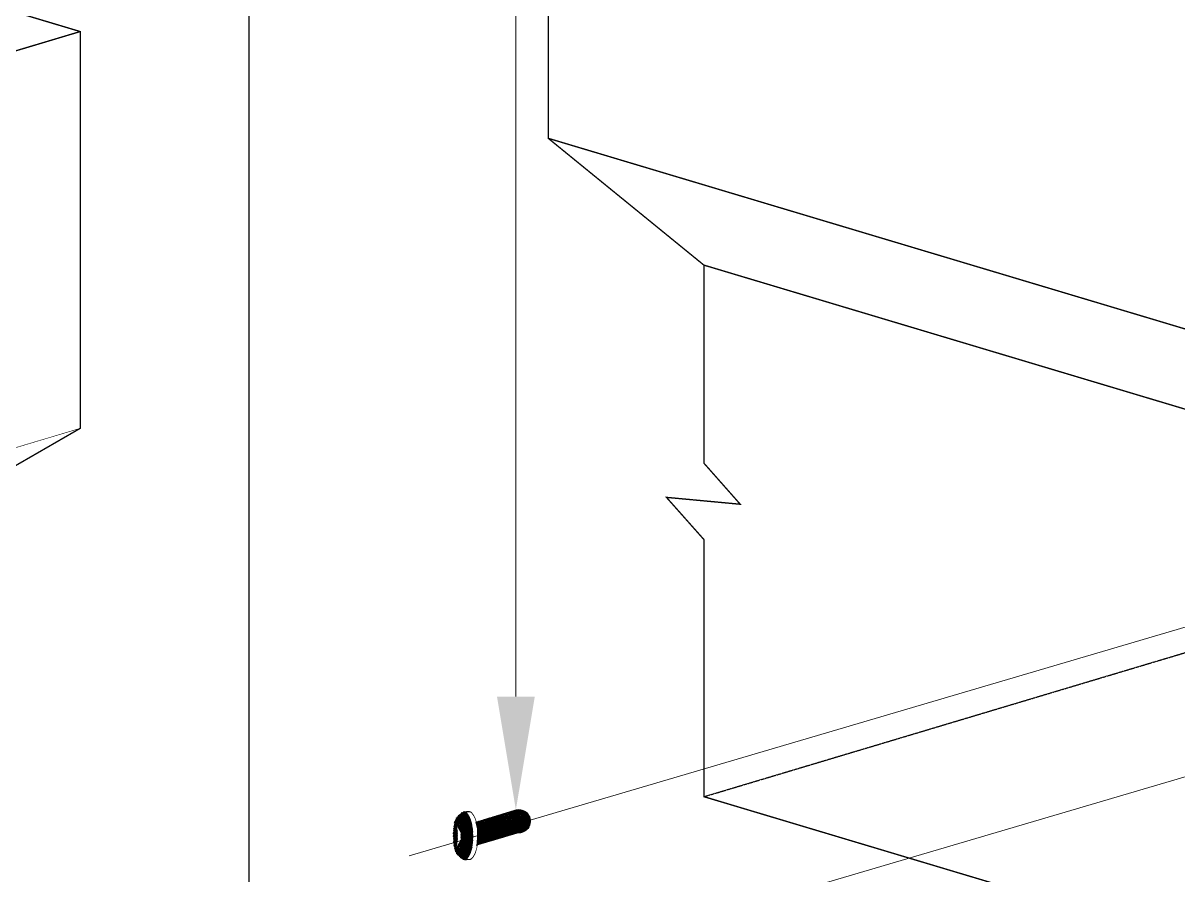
# Model space of a CAD drawing. Header units: millimetres. Extents: x 0 to 2669304, y -3314102 to 0.
# Drawn here: x 2491205 to 2496209, y -3180382 to -3176688 of the extents above; entities that cross this region are included whole.
import ezdxf

# ---------------------------------------------------------------- set-up
doc = ezdxf.new("R2010")
doc.units = ezdxf.units.MM
doc.header["$LTSCALE"] = 0.4
doc.header["$MEASUREMENT"] = 0
doc.linetypes.add('HIDDEN2', pattern=[0.1875, 0.125, -0.0625])
doc.layers.add('COL', color=4, linetype='Continuous')
doc.layers.add('TRIMS', color=144, linetype='Continuous')
doc.layers.add('Dimensions', color=5, linetype='Continuous', lineweight=0)

msp = doc.modelspace()

# ---------------------------------------------------------------- linework, layer by layer
at = {"color": 0, "linetype": 'Continuous'}
for p, q in [((2493269.3485, -3180222.4976), (2493340.1897, -3180099.7971)), ((2493281.5208, -3180218.8335), (2493351.0012, -3180098.4899)), ((2493293.6931, -3180215.1693), (2493360.5959, -3180099.2904)), ((2493305.8654, -3180211.5052), (2493369.2764, -3180101.6742)), ((2493388.708, -3180183.2264), (2493340.4991, -3180099.7262)), ((2493341.584, -3180099.4937), (2493361.6563, -3180099.4937)), ((2493394.4346, -3180175.7263), (2493349.8577, -3180098.5169)), ((2493399.0433, -3180166.2899), (2493360.3342, -3180099.2438)), ((2493167.9556, -3180154.2508), (2493169.4053, -3180151.7399)), ((2493169.3711, -3180151.7504), (2493402.0299, -3180151.7504)), ((2493218.9963, -3180237.6549), (2493169.395, -3180151.7431)), ((2493171.351, -3180165.7888), (2493181.6102, -3180148.0193)), ((2493172.0049, -3180251.7506), (2493242.6347, -3180129.4162)), ((2493174.7463, -3180177.3267), (2493193.8151, -3180144.2987)), ((2493174.7957, -3180229.4978), (2493230.4298, -3180133.1368)), ((2493175.4699, -3180210.9113), (2493218.2249, -3180136.8574)), ((2493175.4699, -3180193.4924), (2493206.02, -3180140.5781)), ((2493227.564, -3180235.0758), (2493177.9467, -3180149.1361)), ((2493184.1424, -3180248.1467), (2493254.8396, -3180125.6956)), ((2493236.1318, -3180232.4967), (2493186.4984, -3180146.5292)), ((2493244.6995, -3180229.9176), (2493195.0501, -3180143.9222)), ((2493196.3147, -3180244.4825), (2493267.0445, -3180121.9749)), ((2493197.941, -3180143.0409), (2493401.7567, -3180143.0409)), ((2493253.2673, -3180227.3385), (2493203.6018, -3180141.3153)), ((2493208.487, -3180240.8184), (2493279.2494, -3180118.2543)), ((2493261.835, -3180224.7594), (2493212.1534, -3180138.7083)), ((2493220.6593, -3180237.1542), (2493291.4544, -3180114.5337)), ((2493270.4028, -3180222.1803), (2493220.7051, -3180136.1013)), ((2493226.5109, -3180134.3315), (2493399.9368, -3180134.3315)), ((2493278.9706, -3180219.6012), (2493229.2568, -3180133.4944)), ((2493232.8316, -3180233.4901), (2493303.6593, -3180110.813)), ((2493287.5383, -3180217.0221), (2493237.8085, -3180130.8874)), ((2493245.0039, -3180229.8259), (2493315.8642, -3180107.0924)), ((2493296.1061, -3180214.443), (2493246.3601, -3180128.2805)), ((2493304.6738, -3180211.8639), (2493254.9118, -3180125.6735)), ((2493255.0808, -3180125.622), (2493396.382, -3180125.622)), ((2493257.1762, -3180226.1618), (2493328.0691, -3180103.3718)), ((2493313.2416, -3180209.2848), (2493263.4635, -3180123.0666)), ((2493321.8094, -3180206.7057), (2493272.0152, -3180120.4596)), ((2493330.3771, -3180204.1266), (2493280.5669, -3180117.8527)), ((2493283.6507, -3180116.9126), (2493390.6206, -3180116.9126)), ((2493338.9449, -3180201.5475), (2493289.1185, -3180115.2457)), ((2493347.7079, -3180199.3067), (2493297.6702, -3180112.6388)), ((2493357.6442, -3180199.0978), (2493306.2219, -3180110.0318)), ((2493312.2206, -3180108.2031), (2493381.3982, -3180108.2031)), ((2493366.5971, -3180197.1858), (2493314.7736, -3180107.4249)), ((2493318.0377, -3180207.841), (2493377.1667, -3180105.4266)), ((2493374.7323, -3180193.8575), (2493323.3252, -3180104.8179)), ((2493330.21, -3180204.1769), (2493384.3001, -3180110.4901)), ((2493382.1079, -3180189.2135), (2493331.8769, -3180102.211)), ((2493342.3824, -3180200.5127), (2493390.6372, -3180116.9328)), ((2493353.0597, -3180199.438), (2493396.0445, -3180124.9861)), ((2493363.9936, -3180197.9187), (2493400.1957, -3180135.2148)), ((2493401.877, -3180153.7791), (2493372.5858, -3180103.0452)), ((2493377.1694, -3180192.5164), (2493402.1051, -3180149.3265)), ((2493398.8315, -3180131.0852), (2493390.7165, -3180117.0296)), ((2493169.7828, -3180160.4598), (2493400.7821, -3180160.4598)), ((2493172.3458, -3180169.1693), (2493397.8904, -3180169.1693)), ((2493174.9088, -3180177.8787), (2493393.0119, -3180177.8787)), ((2493210.4285, -3180240.234), (2493175.4089, -3180179.5783)), ((2493175.4699, -3180186.5882), (2493385.2936, -3180186.5882)), ((2493175.4699, -3180195.2976), (2493371.6906, -3180195.2976)), ((2493201.8607, -3180242.8131), (2493175.4699, -3180197.1028)), ((2493173.4445, -3180247.5543), (2493186.1105, -3180247.5543)), ((2493176.1575, -3180250.5504), (2493173.8109, -3180246.486)), ((2493174.382, -3180238.8448), (2493215.0432, -3180238.8448)), ((2493184.7252, -3180247.9713), (2493174.7433, -3180230.6821)), ((2493174.7675, -3180230.1354), (2493243.976, -3180230.1354)), ((2493175.153, -3180221.4259), (2493272.9087, -3180221.4259)), ((2493193.293, -3180245.3922), (2493175.4595, -3180214.5036)), ((2493175.4699, -3180204.007), (2493330.7742, -3180204.007)), ((2493175.4699, -3180212.7165), (2493301.8415, -3180212.7165))]:
    msp.add_line(p, q, dxfattribs=at)
at = {"color": 0}
for p, q in [((2493074.7391, -3180156.2707), (2493094.5666, -3180121.9284)), ((2493074.7391, -3180158.6397), (2493094.5666, -3180124.2974)), ((2493076.5271, -3180150.8919), (2493146.5506, -3180150.8919)), ((2493147.3615, -3180271.2989), (2493077.0295, -3180149.4803)), ((2493147.3615, -3180273.6679), (2493077.0295, -3180151.8494)), ((2493078.7143, -3180144.7465), (2493144.6878, -3180144.7465)), ((2493078.7143, -3180147.1156), (2493144.6878, -3180147.1156)), ((2493149.4392, -3180262.6068), (2493079.7357, -3180141.8768)), ((2493149.4392, -3180264.9759), (2493079.7357, -3180144.2459)), ((2493080.9015, -3180138.6011), (2493142.5463, -3180138.6011)), ((2493080.9015, -3180140.9702), (2493142.5463, -3180140.9702)), ((2493082.9398, -3180135.1358), (2493082.6699, -3180134.6681)), ((2493082.9398, -3180137.5048), (2493082.6699, -3180137.0372)), ((2493084.4984, -3180132.4557), (2493140.0242, -3180132.4557)), ((2493084.4984, -3180134.8248), (2493140.0242, -3180134.8248)), ((2493090.0491, -3180135.1586), (2493086.9003, -3180129.7047)), ((2493090.0491, -3180137.5277), (2493086.9003, -3180132.0738)), ((2493090.0766, -3180126.3104), (2493136.8638, -3180126.3104)), ((2493090.0766, -3180128.6794), (2493136.8638, -3180128.6794)), ((2493153.3425, -3180232.4953), (2493091.3132, -3180125.0574)), ((2493153.3425, -3180234.8643), (2493091.3132, -3180127.4265)), ((2493092.0449, -3180138.5868), (2493107.7984, -3180111.301)), ((2493092.0449, -3180140.9559), (2493107.7984, -3180113.6701)), ((2493152.3918, -3180243.1394), (2493092.0716, -3180138.6616)), ((2493152.3918, -3180245.5085), (2493092.0716, -3180141.0307)), ((2493094.7511, -3180146.1903), (2493117.2629, -3180107.1987)), ((2493094.7511, -3180148.5594), (2493117.2629, -3180109.5678)), ((2493153.9034, -3180221.1759), (2493095.9002, -3180120.7114)), ((2493153.9034, -3180223.545), (2493095.9002, -3180123.0805)), ((2493096.5123, -3180120.165), (2493132.9602, -3180120.165)), ((2493096.5123, -3180122.5341), (2493132.9602, -3180122.5341)), ((2493097.4573, -3180153.7938), (2493123.097, -3180109.3846)), ((2493097.4573, -3180156.1629), (2493123.097, -3180111.7537)), ((2493099.2242, -3180163.0242), (2493127.7761, -3180113.571)), ((2493099.2242, -3180165.3933), (2493127.7761, -3180115.94)), ((2493153.9923, -3180209.0391), (2493100.6547, -3180116.6557)), ((2493153.9923, -3180211.4082), (2493100.6547, -3180119.0248)), ((2493100.6861, -3180172.7828), (2493131.9084, -3180118.7043)), ((2493100.6861, -3180175.1519), (2493131.9084, -3180121.0734)), ((2493101.7492, -3180183.2323), (2493135.7255, -3180124.3836)), ((2493101.7492, -3180185.6014), (2493135.7255, -3180126.7527)), ((2493102.2513, -3180194.6535), (2493139.1835, -3180130.6851)), ((2493102.2513, -3180197.0225), (2493139.1835, -3180133.0541)), ((2493102.5816, -3180218.6629), (2493144.8922, -3180145.3789)), ((2493102.5816, -3180221.0319), (2493144.8922, -3180147.748)), ((2493102.7534, -3180206.0746), (2493142.2166, -3180137.7223)), ((2493102.7534, -3180208.4437), (2493142.2166, -3180140.0914)), ((2493104.0338, -3180114.0196), (2493128.1665, -3180114.0196)), ((2493104.0338, -3180116.3887), (2493128.1665, -3180116.3887)), ((2493153.4899, -3180195.8782), (2493105.572, -3180112.882)), ((2493153.4899, -3180198.2472), (2493105.572, -3180115.2511)), ((2493152.2098, -3180181.3703), (2493110.6489, -3180109.3846)), ((2493152.2098, -3180183.7394), (2493110.6489, -3180111.7537)), ((2493113.0265, -3180107.8742), (2493119.9, -3180107.8742)), ((2493113.0265, -3180110.2433), (2493119.9, -3180110.2433)), ((2493149.8104, -3180164.9235), (2493116.4129, -3180107.0774)), ((2493149.8104, -3180167.2926), (2493116.4129, -3180109.4464)), ((2493143.9052, -3180142.4047), (2493126.3458, -3180111.9909)), ((2493143.9052, -3180144.7738), (2493126.3458, -3180114.36)), ((2493070.1387, -3180213.4019), (2493086.0557, -3180185.8327)), ((2493070.1387, -3180215.7709), (2493086.0557, -3180188.2018)), ((2493070.4393, -3180200.5904), (2493084.5736, -3180176.1091)), ((2493070.4393, -3180202.9595), (2493084.5736, -3180178.4782)), ((2493070.4628, -3180200.055), (2493087.1232, -3180200.055)), ((2493086.85, -3180227.9438), (2493070.483, -3180199.5953)), ((2493070.6407, -3180224.823), (2493086.9424, -3180196.5878)), ((2493070.6407, -3180227.1921), (2493086.9424, -3180198.9568)), ((2493070.733, -3180193.9096), (2493086.7701, -3180193.9096)), ((2493070.733, -3180196.2787), (2493086.7701, -3180196.2787)), ((2493087.3339, -3180216.4911), (2493070.9851, -3180188.1742)), ((2493087.3339, -3180218.8602), (2493070.9851, -3180190.5432)), ((2493071.0031, -3180187.7642), (2493086.2627, -3180187.7642)), ((2493071.0031, -3180190.1333), (2493086.2627, -3180190.1333)), ((2493071.0241, -3180187.2867), (2493082.4382, -3180167.517)), ((2493071.0241, -3180189.6558), (2493082.4382, -3180169.8861)), ((2493071.2733, -3180181.6188), (2493085.5042, -3180181.6188)), ((2493071.2733, -3180183.9879), (2493085.5042, -3180183.9879)), ((2493087.2739, -3180204.0964), (2493071.6329, -3180177.0054)), ((2493087.2739, -3180206.4655), (2493071.6329, -3180179.3744)), ((2493071.8624, -3180175.4734), (2493084.4507, -3180175.4734)), ((2493071.8624, -3180177.8425), (2493084.4507, -3180177.8425)), ((2493072.2527, -3180172.868), (2493079.4951, -3180160.3238)), ((2493072.2527, -3180175.2371), (2493079.4951, -3180162.6929)), ((2493072.783, -3180169.3281), (2493083.0014, -3180169.3281)), ((2493072.783, -3180171.6971), (2493083.0014, -3180171.6971)), ((2493086.5077, -3180190.4785), (2493073.0948, -3180167.2467)), ((2493086.5077, -3180192.8476), (2493073.0948, -3180169.6158)), ((2493073.7036, -3180163.1827), (2493080.806, -3180163.1827)), ((2493073.7036, -3180165.5518), (2493080.806, -3180165.5518)), ((2493074.7257, -3180157.7807), (2493074.5567, -3180157.488)), ((2493074.7257, -3180160.1498), (2493074.5567, -3180159.8571)), ((2493074.6242, -3180157.0373), (2493148.1448, -3180157.0373)), ((2493074.6242, -3180159.4064), (2493148.1448, -3180159.4064)), ((2493076.5271, -3180153.261), (2493146.5506, -3180153.261)), ((2493077.8795, -3180273.7389), (2493147.272, -3180153.5477)), ((2493077.8795, -3180276.108), (2493147.272, -3180155.9167)), ((2493080.5857, -3180281.3424), (2493149.3061, -3180162.3153)), ((2493080.5857, -3180283.7115), (2493149.3061, -3180164.6844)), ((2493088.3587, -3180292.4608), (2493152.2571, -3180181.7854)), ((2493088.3587, -3180294.8299), (2493152.2571, -3180184.1545)), ((2493092.8308, -3180297.0057), (2493153.2495, -3180192.3574)), ((2493092.8308, -3180299.3748), (2493153.2495, -3180194.7265)), ((2493098.5074, -3180262.592), (2493150.9401, -3180171.7758)), ((2493098.5074, -3180264.9611), (2493150.9401, -3180174.1448)), ((2493099.248, -3180163.1827), (2493149.4788, -3180163.1827)), ((2493099.248, -3180165.5518), (2493149.4788, -3180165.5518)), ((2493151.1105, -3180253.2108), (2493099.2884, -3180163.4522)), ((2493151.1105, -3180255.5799), (2493099.2884, -3180165.8213)), ((2493100.1686, -3180169.3281), (2493150.5617, -3180169.3281)), ((2493100.1686, -3180171.6971), (2493150.5617, -3180171.6971)), ((2493101.0892, -3180175.4734), (2493151.4697, -3180175.4734)), ((2493101.0892, -3180177.8425), (2493151.4697, -3180177.8425)), ((2493101.6783, -3180181.6188), (2493152.2382, -3180181.6188)), ((2493101.6783, -3180183.9879), (2493152.2382, -3180183.9879)), ((2493101.9485, -3180187.7642), (2493152.8683, -3180187.7642)), ((2493101.9485, -3180190.1333), (2493152.8683, -3180190.1333)), ((2493102.2186, -3180193.9096), (2493153.361, -3180193.9096)), ((2493102.2186, -3180196.2787), (2493153.361, -3180196.2787)), ((2493102.4887, -3180200.055), (2493153.7169, -3180200.055)), ((2493085.892, -3180238.5752), (2493070.0382, -3180211.1156)), ((2493085.892, -3180240.9443), (2493070.0382, -3180213.4847)), ((2493070.0923, -3180212.3457), (2493087.3813, -3180212.3457)), ((2493070.0923, -3180214.7148), (2493087.3813, -3180214.7148)), ((2493070.1927, -3180206.2004), (2493087.3268, -3180206.2004)), ((2493070.1927, -3180208.5694), (2493087.3268, -3180208.5694)), ((2493070.3624, -3180218.4911), (2493087.2868, -3180218.4911)), ((2493070.3624, -3180220.8602), (2493087.2868, -3180220.8602)), ((2493070.4628, -3180202.4241), (2493087.1232, -3180202.4241)), ((2493086.85, -3180230.3129), (2493070.483, -3180201.9644)), ((2493084.3325, -3180248.1648), (2493070.623, -3180224.4193)), ((2493084.3325, -3180250.5339), (2493070.623, -3180226.7884)), ((2493070.6325, -3180224.6365), (2493087.0431, -3180224.6365)), ((2493070.6325, -3180227.0056), (2493087.0431, -3180227.0056)), ((2493070.9027, -3180230.7819), (2493086.6498, -3180230.7819)), ((2493070.9027, -3180233.151), (2493086.6498, -3180233.151)), ((2493071.1428, -3180236.2442), (2493087.3603, -3180208.1547)), ((2493071.1428, -3180238.6133), (2493087.3603, -3180210.5237)), ((2493071.1728, -3180236.9273), (2493086.0877, -3180236.9273)), ((2493071.1728, -3180239.2964), (2493086.0877, -3180239.2964)), ((2493082.0847, -3180256.5622), (2493071.2078, -3180237.723)), ((2493082.0847, -3180258.9313), (2493071.2078, -3180240.0921)), ((2493071.5201, -3180243.0727), (2493085.2507, -3180243.0727)), ((2493071.5201, -3180245.4418), (2493085.2507, -3180245.4418)), ((2493072.0921, -3180246.8908), (2493087.2166, -3180220.6943)), ((2493072.0921, -3180249.2599), (2493087.2166, -3180223.0634)), ((2493072.4407, -3180249.2181), (2493084.1167, -3180249.2181)), ((2493072.4407, -3180251.5871), (2493084.1167, -3180251.5871)), ((2493073.554, -3180256.6495), (2493086.3371, -3180234.5085)), ((2493073.554, -3180259.0185), (2493086.3371, -3180236.8776)), ((2493075.1734, -3180266.1354), (2493083.582, -3180251.5713)), ((2493097.4745, -3180301.2533), (2493153.86, -3180203.5908)), ((2493097.4745, -3180303.6224), (2493153.86, -3180205.9598)), ((2493131.5501, -3180305.3666), (2493100.227, -3180251.1133)), ((2493100.5109, -3180249.2181), (2493151.6633, -3180249.2181)), ((2493100.5109, -3180251.5871), (2493151.6633, -3180251.5871)), ((2493101.4315, -3180243.0727), (2493152.3991, -3180243.0727)), ((2493101.4315, -3180245.4418), (2493152.3991, -3180245.4418)), ((2493135.4682, -3180299.8622), (2493101.5915, -3180241.1861)), ((2493135.4682, -3180302.2313), (2493101.5915, -3180243.5551)), ((2493101.7788, -3180236.9273), (2493152.9967, -3180236.9273)), ((2493101.7788, -3180239.2964), (2493152.9967, -3180239.2964)), ((2493102.0489, -3180230.7819), (2493153.4571, -3180230.7819)), ((2493102.0489, -3180233.151), (2493153.4571, -3180233.151)), ((2493139.0426, -3180293.7625), (2493102.0936, -3180229.7649)), ((2493139.0426, -3180296.1316), (2493102.0936, -3180232.134)), ((2493102.284, -3180305.2138), (2493154.0098, -3180215.6221)), ((2493102.284, -3180307.5829), (2493154.0098, -3180217.9911)), ((2493102.319, -3180224.6365), (2493153.781, -3180224.6365)), ((2493102.319, -3180227.0056), (2493153.781, -3180227.0056)), ((2493102.4887, -3180202.4241), (2493153.7169, -3180202.4241)), ((2493102.5892, -3180218.4911), (2493153.9687, -3180218.4911)), ((2493102.5892, -3180220.8602), (2493153.9687, -3180220.8602)), ((2493142.215, -3180286.9665), (2493102.5957, -3180218.3437)), ((2493142.215, -3180289.3356), (2493102.5957, -3180220.7128)), ((2493102.7589, -3180206.2004), (2493153.9367, -3180206.2004)), ((2493102.7589, -3180208.5694), (2493153.9367, -3180208.5694)), ((2493144.9447, -3180279.4037), (2493102.7653, -3180206.3468)), ((2493144.9447, -3180281.7728), (2493102.7653, -3180208.7159)), ((2493102.8593, -3180212.3457), (2493154.0206, -3180212.3457)), ((2493102.8593, -3180214.7148), (2493154.0206, -3180214.7148)), ((2493107.255, -3180308.8944), (2493153.585, -3180228.6486)), ((2493107.255, -3180311.2635), (2493153.585, -3180231.0177)), ((2493112.3848, -3180312.3002), (2493152.4097, -3180242.9751)), ((2493112.3848, -3180314.6693), (2493152.4097, -3180245.3442)), ((2493079.0505, -3180263.5976), (2493073.0337, -3180253.1762)), ((2493079.0505, -3180265.9667), (2493073.0337, -3180255.5453)), ((2493073.3613, -3180255.3634), (2493082.4911, -3180255.3634)), ((2493073.3613, -3180257.7325), (2493082.4911, -3180257.7325)), ((2493074.2819, -3180261.5088), (2493080.0734, -3180261.5088)), ((2493074.2819, -3180263.8779), (2493080.0734, -3180263.8779)), ((2493075.1734, -3180268.5045), (2493083.582, -3180253.9403)), ((2493075.7139, -3180267.6542), (2493148.2962, -3180267.6542)), ((2493075.7139, -3180270.0233), (2493148.2962, -3180270.0233)), ((2493077.9011, -3180273.7996), (2493146.6661, -3180273.7996)), ((2493077.9011, -3180276.1687), (2493146.6661, -3180276.1687)), ((2493089.0312, -3180293.1756), (2493077.9922, -3180274.0554)), ((2493089.0312, -3180295.5447), (2493077.9922, -3180276.4245)), ((2493080.0883, -3180279.945), (2493144.7663, -3180279.945)), ((2493080.0883, -3180282.3141), (2493144.7663, -3180282.3141)), ((2493082.8187, -3180286.0904), (2493083.587, -3180286.0904)), ((2493082.8187, -3180288.4595), (2493083.587, -3180288.4595)), ((2493084.066, -3180287.6051), (2493084.5877, -3180286.7015)), ((2493084.066, -3180289.9742), (2493084.5877, -3180289.0706)), ((2493088.1493, -3180292.2358), (2493139.8255, -3180292.2358)), ((2493088.1493, -3180294.6048), (2493139.8255, -3180294.6048)), ((2493089.3645, -3180286.0904), (2493142.5677, -3180286.0904)), ((2493089.3645, -3180288.4595), (2493142.5677, -3180288.4595)), ((2493103.7112, -3180306.3114), (2493091.1949, -3180284.6324)), ((2493103.7112, -3180308.6804), (2493091.1949, -3180287.0015)), ((2493115.2825, -3180314.0627), (2493093.9011, -3180277.0289)), ((2493115.2825, -3180316.4317), (2493093.9011, -3180279.398)), ((2493094.2816, -3180298.3811), (2493136.4053, -3180298.3811)), ((2493094.2816, -3180300.7502), (2493136.4053, -3180300.7502)), ((2493122.0572, -3180313.506), (2493096.6073, -3180269.4254)), ((2493122.0572, -3180315.8751), (2493096.6073, -3180271.7945)), ((2493098.6696, -3180261.5088), (2493149.6649, -3180261.5088)), ((2493098.6696, -3180263.8779), (2493149.6649, -3180263.8779)), ((2493127.2884, -3180310.2758), (2493098.765, -3180260.872)), ((2493127.2884, -3180312.6449), (2493098.765, -3180263.241)), ((2493099.5903, -3180255.3634), (2493150.7793, -3180255.3634)), ((2493099.5903, -3180257.7325), (2493150.7793, -3180257.7325)), ((2493131.5501, -3180307.7357), (2493100.227, -3180253.4824)), ((2493118.2328, -3180314.462), (2493150.101, -3180259.2645)), ((2493118.2328, -3180316.831), (2493150.101, -3180261.6336)), ((2493128.3792, -3180309.1787), (2493144.0664, -3180282.0075)), ((2493128.3792, -3180311.5477), (2493144.0664, -3180284.3766)), ((2493101.4122, -3180304.5265), (2493132.1956, -3180304.5265)), ((2493101.4122, -3180306.8956), (2493132.1956, -3180306.8956)), ((2493109.8612, -3180310.6719), (2493126.8395, -3180310.6719)), ((2493109.8612, -3180313.041), (2493126.8395, -3180313.041))]:
    msp.add_line(p, q, dxfattribs=at)
at = {"linetype": 'Continuous'}
msp.add_lwpolyline([(2493167.3969, -3180152.3522), (2493336.8985, -3180100.6802, -1.237151542), (2493345.2482, -3180199.0548, 0.397281923), (2493343.8566, -3180200.0689, 1.204133843), (2493343.8566, -3180200.0689, -1), (2493343.8566, -3180200.0689), (2493173.2834, -3180251.4155), (2493171.295, -3180253.82), (2493174.0783, -3180245.7066), (2493175.4699, -3180214.2673), (2493175.4699, -3180179.7855)], format="xyb", close=True, dxfattribs=at)
at = {"const_width": 2.4582}
for points in [[(2493086.4758, -3180287.8545), (2493091.0402, -3180285.0671), (2493098.1207, -3180265.1731), (2493101.5406, -3180242.3442), (2493102.9442, -3180210.4155), (2493101.5406, -3180178.4867), (2493098.1207, -3180155.6578), (2493091.0402, -3180135.7639), (2493086.4758, -3180132.9764), (2493081.9113, -3180135.7639), (2493074.8309, -3180155.6578), (2493071.4109, -3180178.4867), (2493070.0074, -3180210.4155), (2493071.4109, -3180242.3442), (2493074.8309, -3180265.1731), (2493081.9113, -3180285.0671)], [(2493086.4758, -3180290.2236), (2493091.0402, -3180287.4361), (2493098.1207, -3180267.5422), (2493101.5406, -3180244.7132), (2493102.9442, -3180212.7845), (2493101.5406, -3180180.8558), (2493098.1207, -3180158.0269), (2493091.0402, -3180138.1329), (2493086.4758, -3180135.3455), (2493081.9113, -3180138.1329), (2493074.8309, -3180158.0269), (2493071.4109, -3180180.8558), (2493070.0074, -3180212.7845), (2493071.4109, -3180244.7132), (2493074.8309, -3180267.5422), (2493081.9113, -3180287.4361)]]:
    msp.add_lwpolyline(points, close=True, dxfattribs=at)
for points in [[(2493081.7505, -3180284.752, 0.095437445), (2493116.1863, -3180314.5898, 0.002390685), (2493116.3436, -3180314.5891, 0.212755143), (2493128.5184, -3180309.0228, 0.094226861), (2493143.3881, -3180283.9223, 0.05090331), (2493151.1625, -3180252.8539, 0.038279383), (2493154.0088, -3180210.409, 0.038279383), (2493150.3513, -3180168.0262, 0.05090331), (2493141.9841, -3180137.1122, 0.094226861), (2493126.6372, -3180112.3007, 0.210257515), (2493114.5153, -3180106.9675, 0.089592378), (2493082.2804, -3180135.1535, 0.002390685)], [(2493081.7505, -3180287.1211, 0.095437445), (2493116.1863, -3180316.9589, 0.002390685), (2493116.3436, -3180316.9581, 0.212755143), (2493128.5184, -3180311.3918, 0.094226861), (2493143.3881, -3180286.2914, 0.05090331), (2493151.1625, -3180255.223, 0.038279383), (2493154.0088, -3180212.7781, 0.038279383), (2493150.3513, -3180170.3953, 0.05090331), (2493141.9841, -3180139.4813, 0.094226861), (2493126.6372, -3180114.6698, 0.210257515), (2493114.5153, -3180109.3366, 0.089592378), (2493082.2804, -3180137.5226, 0.002390685)], [(2493138.6922, -3180313.6213, 0.202830571), (2493150.2416, -3180308.0729, 0.094226861), (2493165.1113, -3180282.9724, 0.05090331), (2493172.8856, -3180251.904, 0.038279383), (2493175.732, -3180209.4591, 0.038279383), (2493172.0744, -3180167.0764, 0.05090331), (2493163.7073, -3180136.1623, 0.094226861), (2493148.3604, -3180111.3508, 0.212755143), (2493136.0813, -3180106.0184, 0.033996461), (2493133.8546, -3180106.1914, 0.094226861)], [(2493138.6922, -3180315.9904, 0.202830571), (2493150.2416, -3180310.442, 0.094226861), (2493165.1113, -3180285.3415, 0.05090331), (2493172.8856, -3180254.2731, 0.038279383), (2493175.732, -3180211.8282, 0.038279383), (2493172.0744, -3180169.4454, 0.05090331), (2493163.7073, -3180138.5314, 0.094226861), (2493148.3604, -3180113.7199, 0.212755143), (2493136.0813, -3180108.3875, 0.033996461), (2493133.8546, -3180108.5604, 0.094226861)], [(2493075.9111, -3180265.4634, 0.2811977), (2493079.0906, -3180263.5217, 0.066291697), (2493084.0227, -3180249.664, 0.030429397), (2493086.405, -3180233.7618, 0.021968776), (2493087.3827, -3180211.5209, 0.021968776), (2493086.405, -3180189.28, 0.030429397), (2493084.0227, -3180173.3778, 0.066291697), (2493079.0906, -3180159.5201, 0.2811977), (2493075.9111, -3180157.5784, 0.112559032), (2493074.3618, -3180157.9317, 0.066291697)], [(2493075.9111, -3180267.8325, 0.2811977), (2493079.0906, -3180265.8908, 0.066291697), (2493084.0227, -3180252.0331, 0.030429397), (2493086.405, -3180236.1309, 0.021968776), (2493087.3827, -3180213.89, 0.021968776), (2493086.405, -3180191.6491, 0.030429397), (2493084.0227, -3180175.7469, 0.066291697), (2493079.0906, -3180161.8892, 0.2811977), (2493075.9111, -3180159.9475, 0.112559032), (2493074.3618, -3180160.3008, 0.066291697)]]:
    msp.add_lwpolyline(points, format="xyb", dxfattribs=at)
for points in [[(2493114.5153, -3180106.9675), (2493134.9172, -3180106.0176)], [(2493114.5153, -3180109.3366), (2493134.9172, -3180108.3867)], [(2493116.1863, -3180314.5898), (2493139.3738, -3180313.6213)], [(2493116.1863, -3180316.9589), (2493139.3738, -3180315.9904)]]:
    msp.add_lwpolyline(points, dxfattribs=at)
for points in [[(2493074.859, -3180265.305, 0.074835318), (2493075.9111, -3180265.4634, 0.2811977)], [(2493074.859, -3180267.6741, 0.074835318), (2493075.9111, -3180267.8325, 0.2811977)]]:
    msp.add_lwpolyline(points, format="xyb")
at = {"layer": 'COL'}
msp.add_line((2492182.8802, -3158979.5828), (2492182.8802, -3185592.6675), dxfattribs=at)
at = {"layer": 'Dimensions'}
msp.add_line((2493340.1897, -3179608.5453), (2493340.1897, -3174427.9296), dxfattribs=at)
for points in [[(2500235.4935, -3178129.4402), (2492877.7146, -3180298.3691)], [(2500235.4935, -3178778.8097), (2492877.7146, -3180947.7386)]]:
    msp.add_lwpolyline(points, dxfattribs=at)
msp.add_solid([(2493422.065, -3179608.5453), (2493258.3144, -3179608.5453), (2493340.1897, -3180099.7971)], dxfattribs=at)
at = {"layer": 'TRIMS', "linetype": 'Continuous', "const_width": 5.8527}
msp.add_lwpolyline([(2494072.6889, -3175482.7372), (2493480.5547, -3175660.1003), (2493480.5533, -3177187.3894), (2494155.0476, -3177737.2574), (2494155.0476, -3178595.9879), (2494312.5085, -3178774.2543), (2493992.792, -3178744.3827), (2494155.0476, -3178927.3111), (2494155.0476, -3180042.3445), (2500233.2074, -3181862.9478)], dxfattribs=at)
at = {"layer": 'TRIMS'}
for points, const_width in [([(2488658.2441, -3175887.8008), (2491452.1049, -3176724.3889), (2491452.1049, -3178445.0967), (2490777.6114, -3178834.5157), (2490777.6114, -3179527.1634), (2491013.706, -3179563.1059), (2490537.9198, -3179972.0358), (2490777.6114, -3179968.7057), (2490777.6114, -3180755.4416), (2490933.9181, -3180953.8565), (2490777.6121, -3181139.603)], 5.8527), ([(2487290.885, -3177970.8073), (2491452.1043, -3176724.3887)], 5.8527), ([(2493480.5533, -3177187.3894), (2500501.0393, -3179290.2498)], 5.8527), ([(2494155.0476, -3177737.2574), (2500233.2074, -3179557.8606)], 5.8527), ([(2487290.885, -3179691.5151), (2491452.1049, -3178445.0967)], 2.4582)]:
    msp.add_lwpolyline(points, dxfattribs=dict(at, const_width=const_width))
at = {"layer": 'TRIMS', "linetype": 'HIDDEN2'}
msp.add_lwpolyline([(2494155.0476, -3180042.3445), (2496835.5078, -3179239.4609), (2496837.003, -3176308.9201)], dxfattribs=at)

doc.saveas('drawing.dxf')
